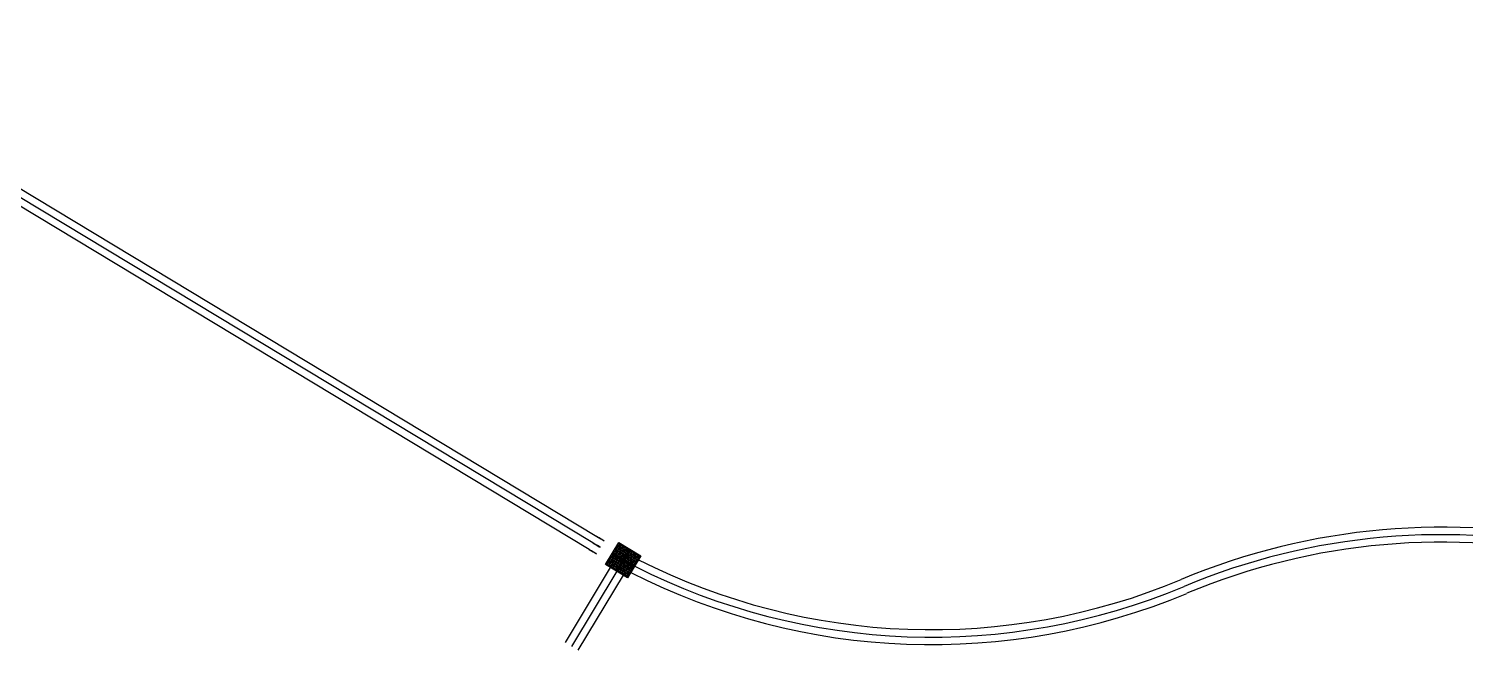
# Model space of a CAD drawing. Header units: millimetres. Extents: x 832728086 to 834530684, y 817551485 to 818349469.
# Drawn here: x 832728304.16 to 832728337.77, y 817960417.07 to 817960431.62 of the extents above; entities that cross this region are included whole.
import ezdxf

# ---------------------------------------------------------------- set-up
doc = ezdxf.new("R2010")
doc.units = ezdxf.units.MM
doc.header["$LTSCALE"] = 100
doc.layers.add('000-helpline', color=30, linetype='Continuous', lineweight=30, plot=False)
doc.layers.add('000-Tactile-l', color=8, linetype='Continuous')

# ---------------------------------------------------------------- blocks, each defined once
blk = doc.blocks.new('tactile')
at = {"layer": '000-helpline', "ltscale": 0.015}
for points in [[(834189.663, 817899.825), (834189.92, 817899.67), (834189.765, 817899.413), (834189.508, 817899.568)], [(834189.92, 817899.67), (834190.177, 817899.515), (834190.022, 817899.258), (834189.765, 817899.413)], [(834189.508, 817899.568), (834189.765, 817899.413), (834189.61, 817899.156), (834189.353, 817899.311)], [(834189.765, 817899.413), (834190.022, 817899.258), (834189.867, 817899.001), (834189.61, 817899.156)]]:
    blk.add_lwpolyline(points, close=True, dxfattribs=at)
at = {"layer": '000-Tactile-l', "ltscale": 5e-05}
for p, q in [((834169.449, 817911.849), (834189.147, 817899.966)), ((834188.966, 817899.666), (834169.269, 817911.549)), ((834189.056, 817899.816), (834169.359, 817911.699)), ((834189.461, 817899.246), (834188.403, 817897.486)), ((834189.611, 817899.156), (834188.553, 817897.396)), ((834189.761, 817899.066), (834188.703, 817897.306))]:
    blk.add_line(p, q, dxfattribs=at)
at = {"layer": '000-Tactile-l', "ltscale": 0.015}
for centre, radius in [((834189.594, 817899.662), 0.0175), ((834189.594, 817899.662), 0.0125), ((834189.62, 817899.705), 0.0175), ((834189.62, 817899.705), 0.0125), ((834189.637, 817899.636), 0.0175), ((834189.637, 817899.636), 0.0125), ((834189.646, 817899.748), 0.0175), ((834189.646, 817899.748), 0.0125), ((834189.663, 817899.679), 0.0175), ((834189.663, 817899.679), 0.0125), ((834189.671, 817899.791), 0.0175), ((834189.671, 817899.791), 0.0125), ((834189.688, 817899.722), 0.0175), ((834189.688, 817899.722), 0.0125), ((834189.705, 817899.653), 0.0175), ((834189.705, 817899.653), 0.0125), ((834189.714, 817899.765), 0.0175), ((834189.714, 817899.765), 0.0125), ((834189.731, 817899.696), 0.0175), ((834189.731, 817899.696), 0.0125), ((834189.748, 817899.628), 0.0175), ((834189.757, 817899.739), 0.0175), ((834189.757, 817899.739), 0.0125), ((834189.774, 817899.67), 0.0175), ((834189.774, 817899.67), 0.0125), ((834189.8, 817899.713), 0.0175), ((834189.8, 817899.713), 0.0125), ((834189.817, 817899.645), 0.0175), ((834189.817, 817899.645), 0.0125), ((834189.843, 817899.687), 0.0175), ((834189.843, 817899.687), 0.0125), ((834189.886, 817899.661), 0.0175), ((834189.886, 817899.661), 0.0125), ((834189.928, 817899.636), 0.0175), ((834189.928, 817899.636), 0.0125), ((834189.387, 817899.32), 0.0175), ((834189.387, 817899.32), 0.0125), ((834189.413, 817899.363), 0.0175), ((834189.413, 817899.363), 0.0125), ((834189.43, 817899.294), 0.0175), ((834189.439, 817899.405), 0.0175), ((834189.439, 817899.405), 0.0125), ((834189.456, 817899.337), 0.0175), ((834189.456, 817899.337), 0.0125), ((834189.465, 817899.448), 0.0175), ((834189.465, 817899.448), 0.0125), ((834189.482, 817899.379), 0.0175), ((834189.482, 817899.379), 0.0125), ((834189.491, 817899.491), 0.0175), ((834189.491, 817899.491), 0.0125), ((834189.499, 817899.311), 0.0175), ((834189.499, 817899.311), 0.0125), ((834189.508, 817899.422), 0.0175), ((834189.508, 817899.422), 0.0125), ((834189.516, 817899.534), 0.0175), ((834189.516, 817899.534), 0.0125), ((834189.525, 817899.354), 0.0175), ((834189.525, 817899.354), 0.0125), ((834189.533, 817899.465), 0.0175), ((834189.533, 817899.465), 0.0125), ((834189.542, 817899.577), 0.0175), ((834189.542, 817899.577), 0.0125), ((834189.55, 817899.396), 0.0175), ((834189.55, 817899.396), 0.0125), ((834189.559, 817899.508), 0.0175), ((834189.559, 817899.508), 0.0125), ((834189.567, 817899.328), 0.0175), ((834189.568, 817899.619), 0.0175), ((834189.567, 817899.328), 0.0125), ((834189.568, 817899.619), 0.0125), ((834189.576, 817899.439), 0.0175), ((834189.576, 817899.439), 0.0125), ((834189.585, 817899.551), 0.0175), ((834189.585, 817899.551), 0.0125), ((834189.593, 817899.371), 0.0175), ((834189.593, 817899.371), 0.0125), ((834189.602, 817899.482), 0.0175), ((834189.602, 817899.482), 0.0125), ((834189.611, 817899.594), 0.0175), ((834189.61, 817899.302), 0.0175), ((834189.611, 817899.594), 0.0125), ((834189.61, 817899.302), 0.0125), ((834189.619, 817899.413), 0.0175), ((834189.619, 817899.413), 0.0125), ((834189.628, 817899.525), 0.0175), ((834189.628, 817899.525), 0.0125), ((834189.636, 817899.345), 0.0175), ((834189.636, 817899.345), 0.0125), ((834189.645, 817899.456), 0.0175), ((834189.645, 817899.456), 0.0125), ((834189.654, 817899.568), 0.0175), ((834189.654, 817899.568), 0.0125), ((834189.662, 817899.388), 0.0175), ((834189.662, 817899.388), 0.0125), ((834189.671, 817899.499), 0.0175), ((834189.671, 817899.499), 0.0125), ((834189.679, 817899.319), 0.0175), ((834189.68, 817899.611), 0.0175), ((834189.679, 817899.319), 0.0125), ((834189.68, 817899.611), 0.0125), ((834189.688, 817899.43), 0.0175), ((834189.688, 817899.43), 0.0125), ((834189.697, 817899.542), 0.0175), ((834189.697, 817899.542), 0.0125), ((834189.705, 817899.362), 0.0175), ((834189.705, 817899.362), 0.0125), ((834189.714, 817899.473), 0.0175), ((834189.714, 817899.473), 0.0125), ((834189.722, 817899.293), 0.0175), ((834189.722, 817899.585), 0.0175), ((834189.722, 817899.585), 0.0125), ((834189.731, 817899.405), 0.0175), ((834189.731, 817899.405), 0.0125), ((834189.739, 817899.516), 0.0175), ((834189.739, 817899.516), 0.0125), ((834189.748, 817899.336), 0.0175), ((834189.748, 817899.336), 0.0125), ((834189.748, 817899.628), 0.0125), ((834189.756, 817899.447), 0.0175), ((834189.756, 817899.447), 0.0125), ((834189.765, 817899.559), 0.0175), ((834189.765, 817899.559), 0.0125), ((834189.773, 817899.379), 0.0175), ((834189.773, 817899.379), 0.0125), ((834189.782, 817899.49), 0.0175), ((834189.782, 817899.49), 0.0125), ((834189.79, 817899.31), 0.0175), ((834189.791, 817899.602), 0.0175), ((834189.79, 817899.31), 0.0125), ((834189.791, 817899.602), 0.0125), ((834189.799, 817899.422), 0.0175), ((834189.799, 817899.422), 0.0125), ((834189.808, 817899.533), 0.0175), ((834189.808, 817899.533), 0.0125), ((834189.816, 817899.353), 0.0175), ((834189.816, 817899.353), 0.0125), ((834189.825, 817899.464), 0.0175), ((834189.825, 817899.464), 0.0125), ((834189.834, 817899.576), 0.0175), ((834189.834, 817899.576), 0.0125), ((834189.842, 817899.396), 0.0175), ((834189.842, 817899.396), 0.0125), ((834189.851, 817899.507), 0.0175), ((834189.851, 817899.507), 0.0125), ((834189.859, 817899.327), 0.0175), ((834189.86, 817899.619), 0.0175), ((834189.859, 817899.327), 0.0125), ((834189.86, 817899.619), 0.0125), ((834189.868, 817899.439), 0.0175), ((834189.868, 817899.439), 0.0125), ((834189.877, 817899.55), 0.0175), ((834189.877, 817899.55), 0.0125), ((834189.885, 817899.37), 0.0175), ((834189.885, 817899.37), 0.0125), ((834189.894, 817899.481), 0.0175), ((834189.894, 817899.481), 0.0125), ((834189.902, 817899.301), 0.0175), ((834189.903, 817899.593), 0.0175), ((834189.902, 817899.301), 0.0125), ((834189.903, 817899.593), 0.0125), ((834189.911, 817899.413), 0.0175), ((834189.911, 817899.413), 0.0125), ((834189.919, 817899.524), 0.0175), ((834189.919, 817899.524), 0.0125), ((834189.928, 817899.344), 0.0175), ((834189.928, 817899.344), 0.0125), ((834189.936, 817899.456), 0.0175), ((834189.936, 817899.456), 0.0125), ((834189.945, 817899.567), 0.0175), ((834189.945, 817899.567), 0.0125), ((834189.953, 817899.387), 0.0175), ((834189.953, 817899.387), 0.0125), ((834189.962, 817899.498), 0.0175), ((834189.962, 817899.498), 0.0125), ((834189.97, 817899.318), 0.0175), ((834189.971, 817899.61), 0.0175), ((834189.97, 817899.318), 0.0125), ((834189.971, 817899.61), 0.0125), ((834189.979, 817899.43), 0.0175), ((834189.979, 817899.43), 0.0125), ((834189.988, 817899.541), 0.0175), ((834189.988, 817899.541), 0.0125), ((834189.996, 817899.361), 0.0175), ((834189.996, 817899.361), 0.0125), ((834190.005, 817899.473), 0.0175), ((834190.005, 817899.473), 0.0125), ((834190.014, 817899.584), 0.0175), ((834190.013, 817899.292), 0.0175), ((834190.014, 817899.584), 0.0125), ((834190.022, 817899.404), 0.0175), ((834190.022, 817899.404), 0.0125), ((834190.031, 817899.515), 0.0175), ((834190.031, 817899.515), 0.0125), ((834190.039, 817899.335), 0.0175), ((834190.039, 817899.335), 0.0125), ((834190.048, 817899.447), 0.0175), ((834190.048, 817899.447), 0.0125), ((834190.057, 817899.558), 0.0175), ((834190.057, 817899.558), 0.0125), ((834190.065, 817899.378), 0.0175), ((834190.065, 817899.378), 0.0125), ((834190.074, 817899.49), 0.0175), ((834190.074, 817899.49), 0.0125), ((834190.091, 817899.421), 0.0175), ((834190.091, 817899.421), 0.0125), ((834190.1, 817899.532), 0.0175), ((834190.1, 817899.532), 0.0125), ((834190.117, 817899.464), 0.0175), ((834190.117, 817899.464), 0.0125), ((834190.142, 817899.507), 0.0175), ((834190.142, 817899.507), 0.0125), ((834189.43, 817899.294), 0.0125), ((834189.473, 817899.268), 0.0175), ((834189.473, 817899.268), 0.0125), ((834189.516, 817899.242), 0.0175), ((834189.516, 817899.242), 0.0125), ((834189.542, 817899.285), 0.0175), ((834189.542, 817899.285), 0.0125), ((834189.559, 817899.216), 0.0175), ((834189.559, 817899.216), 0.0125), ((834189.584, 817899.259), 0.0175), ((834189.584, 817899.259), 0.0125), ((834189.601, 817899.191), 0.0175), ((834189.601, 817899.191), 0.0125), ((834189.627, 817899.233), 0.0175), ((834189.627, 817899.233), 0.0125), ((834189.644, 817899.165), 0.0175), ((834189.644, 817899.165), 0.0125), ((834189.653, 817899.276), 0.0175), ((834189.653, 817899.276), 0.0125), ((834189.67, 817899.208), 0.0175), ((834189.67, 817899.208), 0.0125), ((834189.687, 817899.139), 0.0175), ((834189.687, 817899.139), 0.0125), ((834189.696, 817899.25), 0.0175), ((834189.696, 817899.25), 0.0125), ((834189.713, 817899.182), 0.0175), ((834189.713, 817899.182), 0.0125), ((834189.722, 817899.293), 0.0125), ((834189.73, 817899.113), 0.0175), ((834189.73, 817899.113), 0.0125), ((834189.739, 817899.225), 0.0175), ((834189.739, 817899.225), 0.0125), ((834189.756, 817899.156), 0.0175), ((834189.756, 817899.156), 0.0125), ((834189.765, 817899.267), 0.0175), ((834189.765, 817899.267), 0.0125), ((834189.773, 817899.087), 0.0175), ((834189.773, 817899.087), 0.0125), ((834189.782, 817899.199), 0.0175), ((834189.782, 817899.199), 0.0125), ((834189.798, 817899.13), 0.0175), ((834189.798, 817899.13), 0.0125), ((834189.807, 817899.242), 0.0175), ((834189.807, 817899.242), 0.0125), ((834189.815, 817899.061), 0.0175), ((834189.815, 817899.061), 0.0125), ((834189.824, 817899.173), 0.0175), ((834189.824, 817899.173), 0.0125), ((834189.833, 817899.284), 0.0175), ((834189.833, 817899.284), 0.0125), ((834189.841, 817899.104), 0.0175), ((834189.841, 817899.104), 0.0125), ((834189.85, 817899.216), 0.0175), ((834189.85, 817899.216), 0.0125), ((834189.858, 817899.036), 0.0175), ((834189.858, 817899.036), 0.0125), ((834189.867, 817899.147), 0.0175), ((834189.867, 817899.147), 0.0125), ((834189.876, 817899.258), 0.0175), ((834189.876, 817899.258), 0.0125), ((834189.884, 817899.078), 0.0175), ((834189.884, 817899.078), 0.0125), ((834189.893, 817899.19), 0.0175), ((834189.893, 817899.19), 0.0125), ((834189.91, 817899.121), 0.0175), ((834189.91, 817899.121), 0.0125), ((834189.919, 817899.233), 0.0175), ((834189.919, 817899.233), 0.0125), ((834189.936, 817899.164), 0.0175), ((834189.936, 817899.164), 0.0125), ((834189.945, 817899.275), 0.0175), ((834189.945, 817899.275), 0.0125), ((834189.962, 817899.207), 0.0175), ((834189.962, 817899.207), 0.0125), ((834189.987, 817899.25), 0.0175), ((834189.987, 817899.25), 0.0125), ((834190.013, 817899.292), 0.0125)]:
    blk.add_circle(centre, radius, dxfattribs=at)
at = {"layer": '000-Tactile-l', "ltscale": 5e-05}
for centre, radius, start, end in [((834208.92, 817884.367), 15.819, 77.4222, 112.6918), ((834208.92, 817884.367), 15.644, 77.4222, 112.6918), ((834196.973, 817912.938), 15.5, 238.8976, 240.8061), ((834196.973, 817912.938), 15.325, 238.8976, 240.8254), ((834196.973, 817912.938), 15.15, 238.8976, 240.8467), ((834208.92, 817884.367), 15.469, 77.4222, 112.6918), ((834196.973, 817912.938), 15.15, 243.1191, 292.6918), ((834196.973, 817912.938), 15.5, 243.027, 292.6918), ((834196.973, 817912.938), 15.325, 243.0717, 292.6918)]:
    blk.add_arc(centre, radius, start, end, dxfattribs=at)

msp = doc.modelspace()

# ---------------------------------------------------------------- block references
at = {"layer": '000-Tactile-l'}
msp.add_blockref('tactile', (831894128.3015, 817142519.7659), dxfattribs=at)

doc.saveas('drawing.dxf')
